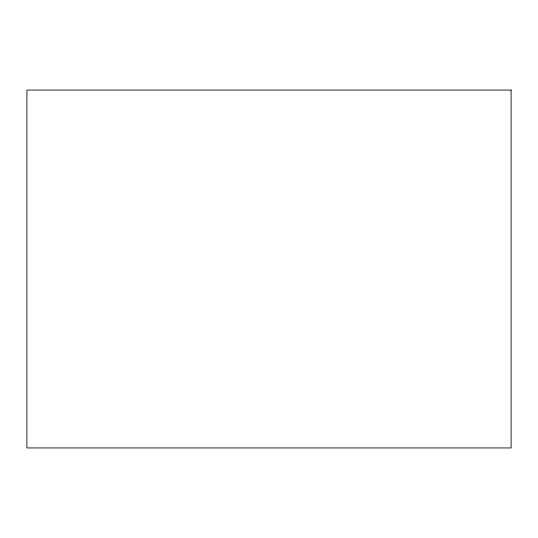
<?xml version="1.0" encoding="UTF-8"?>
<svg xmlns="http://www.w3.org/2000/svg" width="538" height="538" viewBox="0 0 538 538"><rect width="100%" height="100%" fill="white"/><g stroke="black" fill="none" stroke-linecap="round" stroke-linejoin="round"><path stroke-width="0.81" d="M511.1 90.054L26.9 90.054L26.9 447.946L511.1 447.946L511.1 90.054"/></g></svg>
